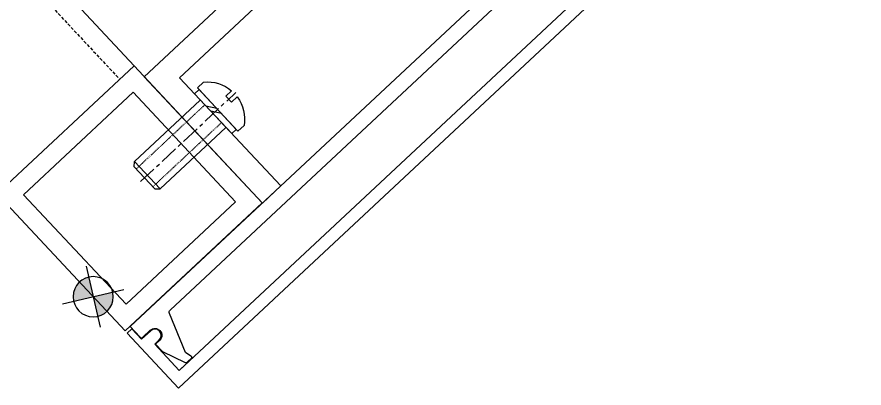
# Model space of a CAD drawing. Header units: millimetres. Extents: x -2069 to 10556, y -1036 to 8460.
# Drawn here: x 8324.3 to 8459.7, y 2980.9 to 3040.3 of the extents above; entities that cross this region are included whole.
import ezdxf

# ---------------------------------------------------------------- set-up
doc = ezdxf.new("R2010")
doc.units = ezdxf.units.MM
for name, pattern in [('CENTER', [2, 1.25, -0.25, 0.25, -0.25]), ('CENTER2', [28.575000000000003, 19.05, -3.175, 3.175, -3.175]), ('CONTINOUS', [0]), ('DASHED', [0.75, 0.5, -0.25]), ('HIDDEN', [0.375, 0.25, -0.125])]:
    doc.linetypes.add(name, pattern=pattern)
for name, color, linetype in [('F-Alum', 4, 'Continuous'), ('F-dashed line', 8, 'DASHED'), ('F_MISC', 8, 'Continuous'), ('中心线', 1, 'CENTER2'), ('虚线', 8, 'HIDDEN'), ('螺栓钉类', 241, 'Continuous')]:
    doc.layers.add(name, color=color, linetype=linetype)

# ---------------------------------------------------------------- blocks, each defined once
blk = doc.blocks.new('A$C714F5CF6')
at = {"ltscale": 0.5}
h = blk.add_hatch(color=7, dxfattribs=at)
edge = h.paths.add_edge_path()
edge.add_line((0, 3.21222950972151), (0, 0))
edge.add_line((0, 0), (3.212229509372264, 0))
edge.add_ellipse((0, 0), major_axis=(-2.271389268935526, 2.271389268935526), ratio=0.9999999999934978, start_angle=225.0000000001863, end_angle=314.9999999998137)
edge = h.paths.add_edge_path()
edge.add_line((0, 0), (-3.212229509372264, 0))
edge.add_ellipse((0, 0), major_axis=(-2.271389268935526, 2.271389268935526), ratio=0.9999999999934978, start_angle=45.00000000018628, end_angle=134.9999999998137)
edge.add_line((0, -3.21222950972151), (0, 0))
at = {"color": 7, "ltscale": 0.5}
for p, q in [((0, 5.012234860099852), (0, -5.012234860099852)), ((5.012234859634191, 0), (-5.012234859634191, 0))]:
    blk.add_line(p, q, dxfattribs=at)
blk.add_circle((0, 0), 3.212229509400538, dxfattribs=at)
blk = doc.blocks.new('*U83')
at = {"layer": '中心线', "color": 1, "linetype": 'CENTER', "ltscale": 2.357947691000002}
blk.add_line((-4.263256414560601e-14, 15.90048662063384), (1.4210854715202e-14, -4.956409502317115), dxfattribs=at)
at = {"layer": '虚线', "linetype": 'HIDDEN', "ltscale": 0.5}
for p, q in [((-1.948286311568509, 1.13686837721616e-13), (-1.948286311568566, 15.00000000000011)), ((1.948286311568523, 1.13686837721616e-13), (1.948286311568481, 15.00000000000011))]:
    blk.add_line(p, q, dxfattribs=at)
at = {"layer": '螺栓钉类', "color": 241, "linetype": 'Continuous'}
for p, q in [((-2.40807576862025, 15.00000000000011), (-2.999791744951651, 14.40828402366867)), ((2.408075768620179, 15.00000000000011), (-2.408075768620321, 15)), ((2.408075768620179, 15.00000000000011), (2.999791744951594, 14.40828402366867)), ((2.999791744951594, 14.40828402366867), (-2.999791744951636, 14.40828402366867)), ((-2.999791744951622, 1.13686837721616e-13), (-2.999791744951651, 14.40828402366867)), ((2.999791744951636, 1.13686837721616e-13), (2.999791744951594, 14.40828402366867)), ((-0.9100693464279175, -1), (0.5333063006401062, 0)), ((0.2446311712265015, -1), (1.688006818294525, 0))]:
    blk.add_line(p, q, dxfattribs=at)
blk.add_lwpolyline([(4.350000023841858, 0), (4.350000023841858, -1), (-4.350000023841858, -1), (-4.350000023841858, 0)], close=True, dxfattribs=at)
blk.add_lwpolyline([(-4.75, -1), (4.75, -1), (4.75, -2.319999992847443, -0.2072557309237045), (0.6600000262260437, -4.663157165050507), (0.6600000262260437, -3.379999995231628), (-0.6600000262260437, -3.379999995231628), (-0.6600000262260437, -4.663157165050507, -0.2072557309237047), (-4.75, -2.319999992847443)], format="xyb", close=True, dxfattribs=at)
blk = doc.blocks.new('A$C5137bee4')
at = {"layer": 'F-Alum', "extrusion": (-3.416720072485956e-06, 4.349269326590997e-06, 0.9999999999847051), "elevation": 0.002302886720054457, "flags": 128}
blk.add_lwpolyline([(59.06923324399477, -22.12425963437513), (532.7199695542143, -565.5285674783355)], dxfattribs=at)
at = {"layer": 'F-Alum', "extrusion": (-6.648281176918323e-06, 2.170817599579635e-06, 0.999999999975544), "elevation": 0.001918172150049707}
blk.add_lwpolyline([(633.5622835472421, -531.391697758171), (633.5622835471767, -531.3916977581273), (615.47031146976, -547.1613060711501), (615.47031146976, -547.161306071063), (538.2480862812847, -614.4709525680611), (538.2480862843115, -614.4709525684535), (540.5095941838343, -612.4997416034945), (540.5095941809958, -612.4997416010207), (538.2480862814239, -614.4709525659506), (534.472329603527, -610.1391465355257), (535.2261617734299, -609.4820795224639, 1), (533.9120277472947, -607.9744151827123), (532.4043634075033, -609.2885492087632), (530.8881603049063, -607.549057418575), (530.1343281350688, -608.20612443155), (538.0545559676004, -617.2927509339802), (618.292109835674, -547.3548363848062), (618.292109835593, -547.3548363848207), (633.3687532334698, -534.2134961239444), (633.3687532335134, -534.2134961239733), (651.1293814337523, -518.7326989554882), (643.2091536008631, -509.6460724527657), (642.4553214310486, -510.3031394659008), (643.9715245336255, -512.0426312561475), (642.463860193825, -513.3567652821977, 1), (643.7779942199459, -514.8644296219641), (644.5318263898359, -514.2073626089611), (648.307583066947, -518.5391686384404), (646.0460865582041, -520.5103696786883), (646.0460865606561, -520.5103696807549), (648.3075830693772, -518.5391686405068), (648.3075830678929, -518.5391686417873), (633.5622835472421, -531.391697758171)], format="xyb", dxfattribs=at)
at = {"layer": 'F-Alum', "linetype": 'CONTINOUS', "ltscale": 15555, "extrusion": (-6.648281176918323e-06, 2.170817599579635e-06, 0.999999999975544), "elevation": 0.001918172150049651}
blk.add_lwpolyline([(530.6510239011352, -607.200955141503), (532.1792021843249, -608.9541856757676, 0.414213562373095), (532.6024719392508, -608.9832152228155), (533.846321046065, -607.8990319656378, -1), (535.2918684746995, -609.5574627394508), (534.6134195218203, -610.1488230511881), (535.6358616615369, -611.3218385297973, 0.1428492727586986), (535.77728481615, -611.412505536138), (539.140416761126, -613.1938591180873, 0.2840790438404123), (539.6591496120544, -613.1083639040943), (540.2648116856737, -612.5804472331267, 0.5575365158333588), (540.2094780208449, -612.2447162795328), (539.3506820689694, -611.6610771325969), (536.9899734225684, -605.3045054212296, -0.2963790067032196), (537.1393070605932, -604.7804737621929), (606.9649641164774, -543.9179399364688), (606.993993663475, -543.4946701815521), (607.417263418409, -543.5236997286436), (638.8592180791333, -516.1177703144011, -0.2963790067036685), (639.3987308765402, -516.0413788450636), (645.3734850296071, -519.2478195578037), (645.8344114002432, -520.1782560261548, 0.5575365158333588), (646.1594442611811, -520.2789075386014), (646.7651063348858, -519.7509908676043, 0.2840790438404123), (646.9206214740788, -519.2487874787647), (645.6151021392883, -515.6739453382705, 0.1428492727586986), (645.544592013812, -515.5214680057926), (644.5221498741383, -514.3484525272427), (643.8437009211791, -514.9398128389658, -1), (642.3981534925235, -513.2813820652264), (643.642002599335, -512.1971988080784, 0.414213562373095), (643.6710321463727, -511.773929053175), (643.6710321463727, -511.773929053175)], format="xyb", dxfattribs=at)
at = {"layer": 'F-Alum', "extrusion": (-6.648281176918323e-06, 2.170817599579635e-06, 0.999999999975544), "elevation": 0.001918172150049587}
blk.add_lwpolyline([(534.2921151565407, -567.3322388607194), (552.4678239881165, -588.1846538346778), (555.4831526667896, -585.556385781455), (539.935711888444, -567.7192994861265), (581.8842212405657, -531.1554821519404), (579.2559531873574, -528.1401534732383)], close=True, dxfattribs=at)
at = {"layer": 'F-Alum', "extrusion": (-6.648281176918323e-06, 2.170817599579635e-06, 0.999999999975544), "elevation": 0.00191817215004966}
blk.add_lwpolyline([(532.2699556895092, -609.0247741516904), (532.2533475963631, -609.0392503582661), (530.6510239011352, -607.200955141503), (596.6778366000048, -549.6496295756242), (595.3636997071286, -548.1419602317457), (596.8713647873577, -546.8278270552496), (598.1854979639512, -548.3354921354753), (613.0720660450462, -535.3598113339079)], dxfattribs=at)
at = {"layer": 'F-Alum', "extrusion": (-6.648281176918323e-06, 2.170817599579635e-06, 0.999999999975544), "flags": 128}
for points, elevation in [([(532.7199233614367, -565.5285089127966), (510.1116234759125, -585.234709661074), (529.8236338201317, -607.8496746878168), (552.4319337055913, -588.1434739394806)], 0.001918172150049669), ([(532.4296278913329, -569.7612064604815), (514.3443210258902, -585.5250051313039), (530.1139292902784, -603.6169771400874), (548.1992361556646, -587.8531784692073)], 0.001918172150049582)]:
    blk.add_lwpolyline(points, close=True, dxfattribs=dict(at, elevation=elevation))
at = {"layer": 'F-dashed line', "extrusion": (-3.416720072485956e-06, 4.349269326590997e-06, 0.9999999999847051), "elevation": 0.002302886720054309, "flags": 128}
blk.add_lwpolyline([(56.69084294912182, -24.19735009533153), (530.3415792842952, -567.601657967887)], dxfattribs=at)
at = {"layer": 'F_MISC', "extrusion": (-6.648281176918317e-06, 2.170817599579634e-06, 0.999999999975544), "rotation": 131.0765682795466}
blk.add_blockref('*U83', (545.0934638082587, -573.6366207643295, 0.001918172168054156), dxfattribs=at)
at = {"layer": 'F_MISC', "extrusion": (6.648281176918324e-06, -2.170817599579636e-06, -0.999999999975544), "zscale": -1, "rotation": 348.9394316953522}
blk.add_blockref('A$C714F5CF6', (-524.9132046626586, -602.2160507300226, -0.001917847955742693), dxfattribs=at)

msp = doc.modelspace()

# ---------------------------------------------------------------- block references
at = {"extrusion": (1.186090389385885e-07, -6.830527908030977e-06, 0.999999999976665), "rotation": 1.989630818855079}
msp.add_blockref('A$C5137bee4', (7790.942902875848, 3579.184607531015, -0.02813664097714732), dxfattribs=at)

doc.saveas('drawing.dxf')
